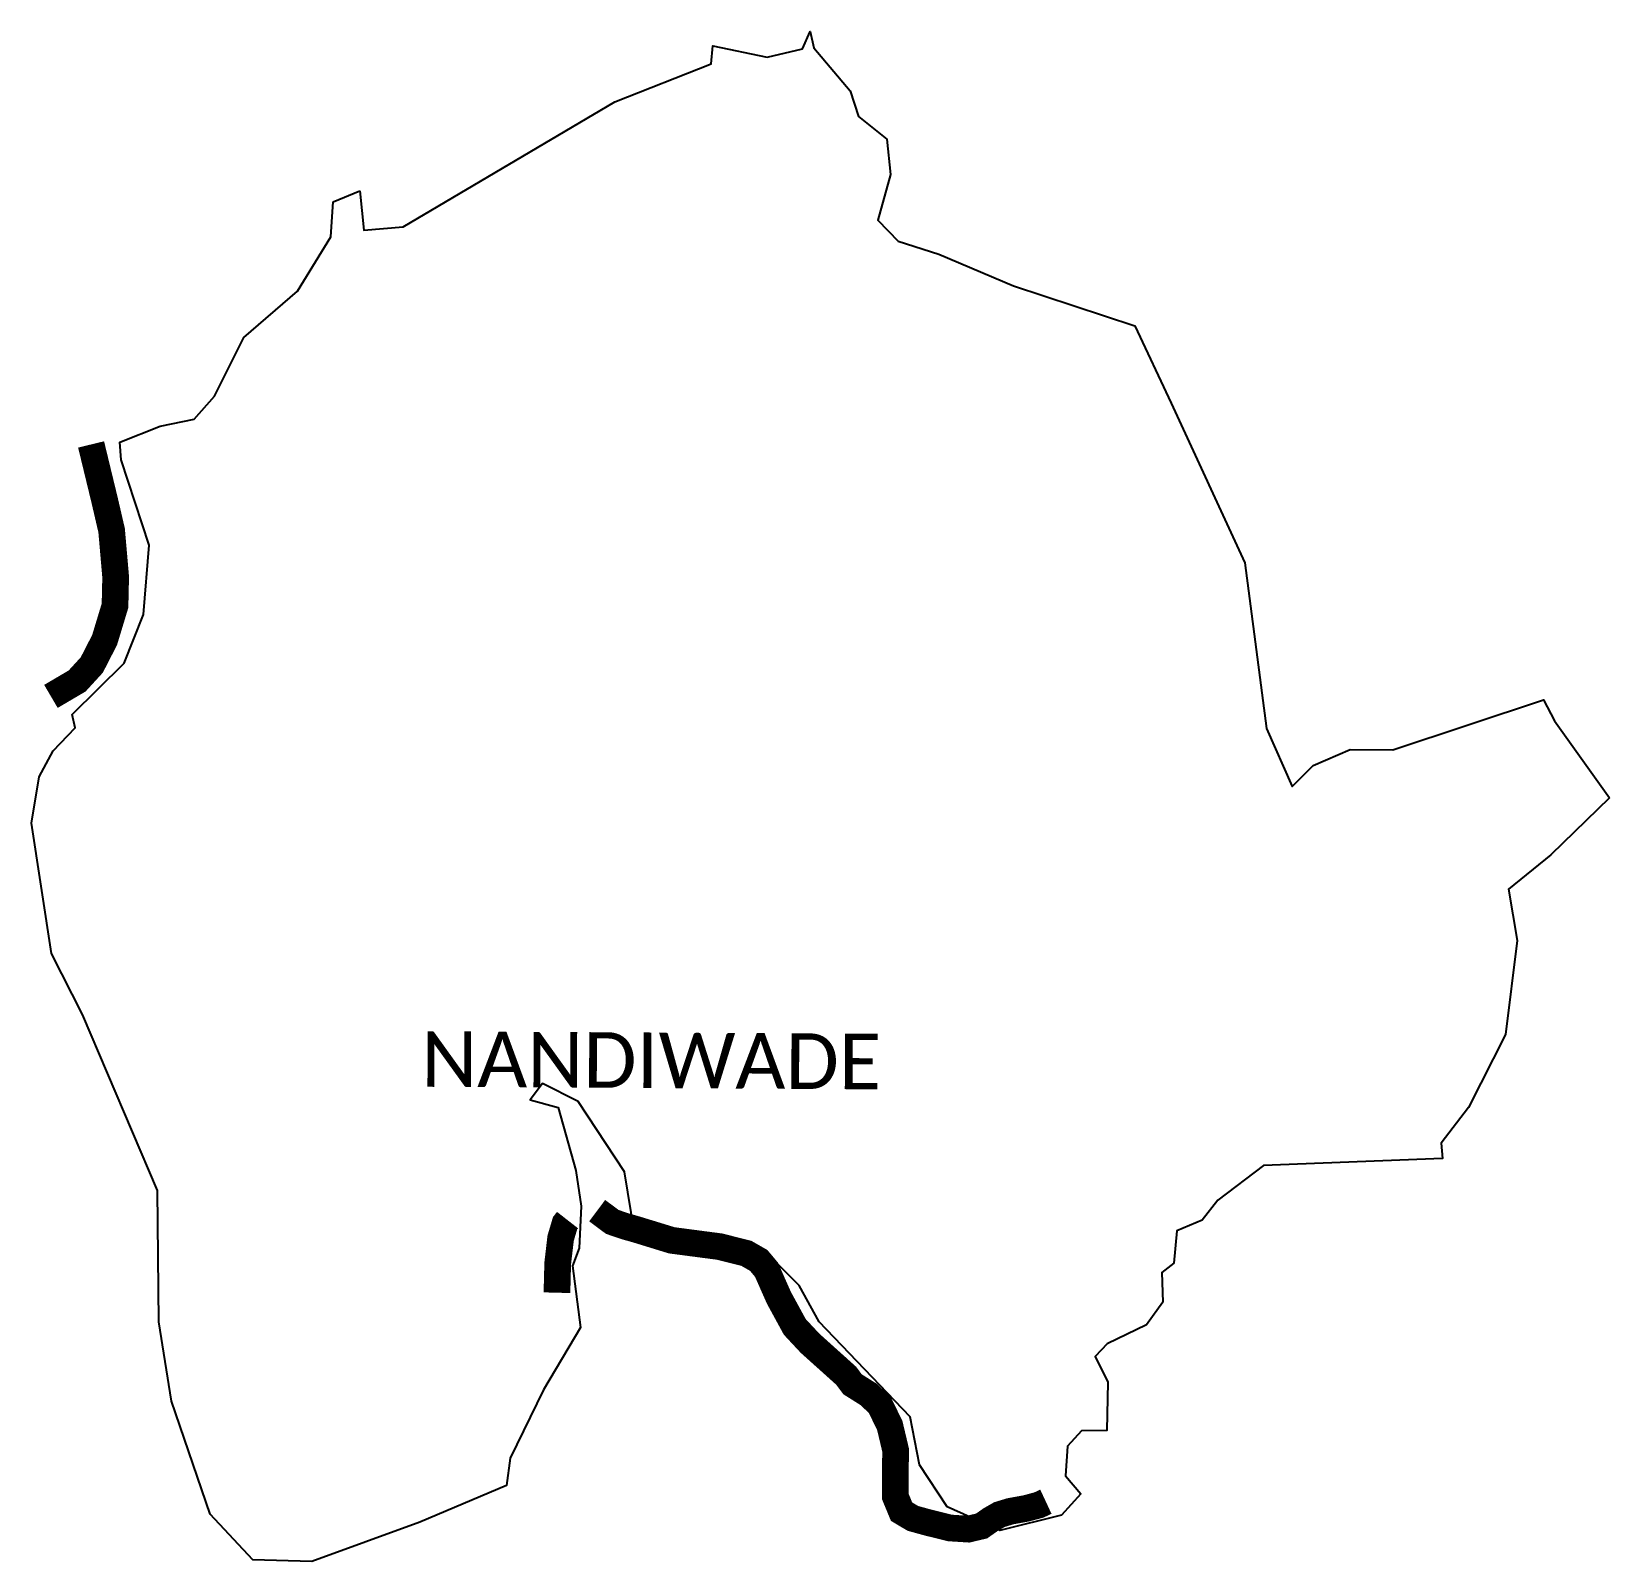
# Model space of a CAD drawing. Header units: metres. Extents: x 308849 to 311803, y 1910230 to 1913095.
import ezdxf

# ---------------------------------------------------------------- set-up
doc = ezdxf.new("R2010")
doc.units = ezdxf.units.M
for name, color, linetype in [('NATURALLY PROTECTED', 3, 'Continuous'), ('village', 3, 'Continuous'), ('VILLAGE NAME', 250, 'Continuous')]:
    doc.layers.add(name, color=color, linetype=linetype)
doc.styles.get("Standard").update_dxf_attribs({"font": 'calibri.ttf'})

msp = doc.modelspace()

# ---------------------------------------------------------------- linework, layer by layer
at = {"layer": 'NATURALLY PROTECTED', "color": 116, "true_color": 0x136734, "const_width": 50, "flags": 128}
for points in [[(308960, 1912321.6), (308985.3, 1912217.2), (308998.4, 1912160.8), (309006, 1912073.5), (309004.8, 1912019.7), (308985.3, 1911955.4), (308961.3, 1911908.6), (308933.8, 1911878.6), (308884.8, 1911849.8)], [(309907.5, 1910886.8), (309935.8, 1910865.7), (309959.5, 1910857.6), (309981.7, 1910851.3), (310047.1, 1910831.2), (310136.9, 1910819.4), (310186.9, 1910806.8), (310209.9, 1910793.6), (310224.5, 1910776.2), (310247.5, 1910724.1), (310277.4, 1910669.2), (310305.9, 1910638.6), (310354.6, 1910594.8), (310373.7, 1910577.6), (310385.6, 1910561.6), (310415.5, 1910542.8), (310436.3, 1910523.3), (310455.1, 1910485.1), (310457.1, 1910476.9), (310466.2, 1910438.5), (310465.6, 1910376.6), (310465.6, 1910351.6), (310477.4, 1910323.1), (310498.3, 1910310.6), (310526.1, 1910302.9), (310568.3, 1910292.5), (310602.4, 1910290.4), (310627.3, 1910296.3), (310643.9, 1910308), (310660.6, 1910317.6), (310681, 1910323.8), (310711.3, 1910329.3), (310734.5, 1910335.6), (310747.6, 1910341.7)], [(309832.2, 1910733.1), (309833.6, 1910788.1), (309839.1, 1910835.3), (309847.4, 1910863.2), (309852, 1910869.1)]]:
    msp.add_lwpolyline(points, dxfattribs=at)
at = {"layer": 'village', "flags": 128}
msp.add_lwpolyline([(309413.4, 1912775.9), (309463.4, 1912796.6)], dxfattribs=at)
at = {"layer": 'village', "color": 3, "true_color": 0x00ff00}
for points in [[(309463.4, 1912796.6, 0), (309470.9, 1912722.9, 0), (309544.4, 1912729.4, 0), (309940.7, 1912963.1, 0), (310121, 1913034.3, 0), (310123.8, 1913068.3, 0), (310225.5, 1913047, 0), (310292.2, 1913062.7, 0), (310306.2, 1913094.8, 0), (310313.3, 1913064.5, 0), (310381.4, 1912983.7, 0), (310396.5, 1912936, 0), (310449.6, 1912893.4, 0), (310456.4, 1912827.2, 0), (310433.1, 1912741.5, 0), (310470.9, 1912702.2, 0), (310547.2, 1912677.7, 0), (310686.8, 1912618.4, 0), (310914, 1912543.9, 0), (310982.4, 1912398.6, 0), (311120.2, 1912099.7, 0), (311160.5, 1911789.5, 0), (311208.7, 1911680.8, 0), (311247.8, 1911720.5, 0), (311317.5, 1911750.5, 0), (311397.1, 1911749.7, 0), (311679.1, 1911843.4, 0), (311699.8, 1911804.3, 0), (311802.7, 1911660, 0)], [(311802.7, 1911660, 0), (311692.7, 1911553.1, 0), (311613.5, 1911488.8, 0), (311629.8, 1911392.6, 0), (311608.3, 1911216.9, 0), (311538.8, 1911080, 0), (311487.5, 1911013.2, 0), (311489.9, 1910984.5, 0), (311154.9, 1910971.1, 0), (311069.4, 1910906.6, 0), (311040.4, 1910868.7, 0), (310992.9, 1910849.2, 0), (310987.4, 1910788.2, 0), (310964.9, 1910771, 0), (310966.3, 1910715.4, 0), (310936.1, 1910673.2, 0), (310862.3, 1910637.4, 0), (310840.1, 1910613.7, 0), (310863.4, 1910565.4, 0), (310861.8, 1910475.1, 0), (310814.4, 1910474.2, 0), (310787.9, 1910445.7, 0), (310784.2, 1910389.9, 0), (310813.1, 1910356.5, 0), (310776.7, 1910316.7, 0), (310661.4, 1910288.1, 0), (310563, 1910332, 0), (310511, 1910410.7, 0), (310493.2, 1910500.8, 0), (310322.9, 1910678.3, 0), (310285.9, 1910746.4, 0), (310226.5, 1910806, 0), (310182.3, 1910797.8, 0), (310140.1, 1910815, 0), (310069.5, 1910818.2, 0), (309977.6, 1910845, 0), (309958.9, 1910959.2, 0), (309871.9, 1911091.4, 0), (309805, 1911125, 0), (309782, 1911094.4, 0), (309834.6, 1911080.2, 0), (309867.5, 1910962, 0), (309877.4, 1910895.2, 0), (309873.9, 1910816.4, 0), (309861.3, 1910783.5, 0), (309876.5, 1910667.8, 0), (309806.8, 1910551.3, 0), (309744.6, 1910423.1, 0), (309737.7, 1910372.1, 0), (309575.5, 1910303.3, 0), (309373.3, 1910229.9, 0), (309262.7, 1910232.6, 0), (309182.9, 1910318.5, 0), (309110.4, 1910530.1, 0), (309086.8, 1910678.3, 0), (309084.6, 1910924.8, 0), (308944.2, 1911254.4, 0), (308886, 1911368.5, 0), (308848.5, 1911612.5, 0), (308862.9, 1911699.3, 0), (308888.9, 1911747.9, 0), (308930.4, 1911790.8, 0), (308924.8, 1911815.6, 0), (309022.1, 1911911.8, 0), (309058.3, 1912003.2, 0), (309068.5, 1912132.8, 0), (309016.3, 1912292.9, 0), (309014, 1912325.9, 0), (309089.5, 1912356.1, 0), (309152.9, 1912368.8, 0), (309191.1, 1912411.9, 0), (309245.8, 1912521.7, 0), (309346.3, 1912608.9, 0), (309409.1, 1912710.2, 0), (309413.4, 1912775.9, 0)]]:
    msp.add_polyline3d(points, dxfattribs=at)

# ---------------------------------------------------------------- texts
at = {"layer": 'VILLAGE NAME', "insert": (309578.6, 1911222.8), "char_height": 104.04, "attachment_point": 1, "rotation": 359.6762}
msp.add_mtext_dynamic_manual_height_columns('NANDIWADE', width=1259.386, gutter_width=520.2, heights=[0], dxfattribs=at)

doc.saveas('drawing.dxf')
